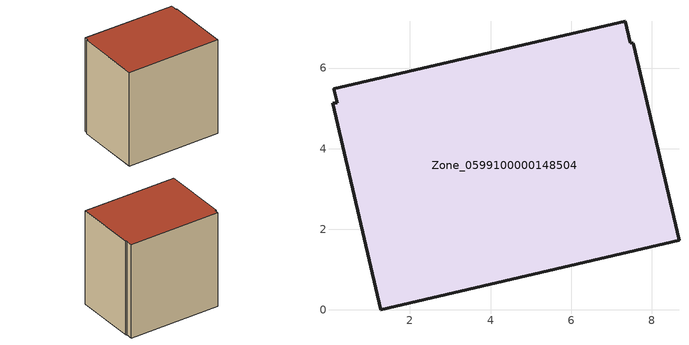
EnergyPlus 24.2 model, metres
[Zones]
Zone_0599100000148504
 floor ground (C_G): 7.34,7.17 7.47,6.62 7.54,6.62 8.68,1.73 1.27,0 0.08,5.12 0.2,5.15 0.12,5.49 z0
 wall outside (C_F): 8.68,1.73 7.54,6.62 7.47,6.62 7.34,7.17 0.12,5.49 0.2,5.15 0.08,5.12 1.27,0 8.68,1.73 z0:7.72
 roof outside (C_R): 7.47,6.62 7.34,7.17 0.12,5.49 0.2,5.15 0.08,5.12 1.27,0 8.68,1.73 7.54,6.62 z7.72
[BUILDING]
Pand.0599100000148504: North Axis=0; Terrain=City; Loads Convergence Tolerance Value=0.04; Temperature Convergence Tolerance Value=0.4; Solar Distribution=FullExterior; Maximum Number of Warmup Days=25; Minimum Number of Warmup Days=1
[Site:Location]
Rotterdam.The.Hague.AP_ZH_NLD Design_Conditions: Latitude=51.96; Longitude=4.45; Time Zone=1; Elevation=-4.5
[SITE:GROUNDTEMPERATURE:BUILDINGSURFACE]
18, 18, 18, 18, 18, 18, 18, 18, 18, 18, 18, 18
[MATERIAL] Thermal Absorptance=0.9; Solar Absorptance=0.7; Visible Absorptance=0.7
Name | Roughness | Thickness | Conductivity | Density | Specific Heat
G.TC.1946 | MediumSmooth | 0.15 | 1 | 540 | 1210
F.TC.1946 | Rough | 0.3 | 0.857143 | 1920 | 840
R.TC.1946 | MediumRough | 0.2 | 0.909091 | 1500 | 1000
[CONSTRUCTION]
C_G: G.TC.1946
C_F: F.TC.1946
C_R: R.TC.1946
[ZONE]
Zone_0599100000148504: Type=1; Multiplier=1; Ceiling Height=Autocalculate; Volume=Autocalculate; Floor Area=autocalculate; Part of Total Floor Area=Yes
[ZONEINFILTRATION:DESIGNFLOWRATE]
Infil_Zone_0599100000148504: Zone or ZoneList or Space or SpaceList=Zone_0599100000148504; Schedule=AlwaysOn; Design Flow Rate Calculation Method=Flow/Area; Flow Rate per Floor Area=0.003; Constant Term Coefficient=1; Temperature Term Coefficient=0; Velocity Term Coefficient=0; Velocity Squared Term Coefficient=0
[HVACTEMPLATE:ZONE:IDEALLOADSAIRSYSTEM]
Zone_0599100000148504: Maximum Heating Supply Air Temperature=50; Minimum Cooling Supply Air Temperature=13; Maximum Heating Supply Air Humidity Ratio=0.0156; Minimum Cooling Supply Air Humidity Ratio=0.0077; Heating Limit=NoLimit; Cooling Limit=NoLimit; Dehumidification Control Type=ConstantSensibleHeatRatio; Cooling Sensible Heat Ratio=0.7; Dehumidification Setpoint=60; Humidification Control Type=None; Humidification Setpoint=30; Outdoor Air Method=None; Outdoor Air Flow Rate per Person=0.00944; Outdoor Air Flow Rate per Zone Floor Area=0; Outdoor Air Flow Rate per Zone=0; Demand Controlled Ventilation Type=None; Outdoor Air Economizer Type=NoEconomizer; Heat Recovery Type=None; Sensible Heat Recovery Effectiveness=0.7; Latent Heat Recovery Effectiveness=0.65
[ZONECONTROL:THERMOSTAT]
ThermostatControl_Zone_0599100000148504: Zone or ZoneList=Zone_0599100000148504; Control Type Schedule=DualSetpointControlType; Control 1=Thermostat_Zone_0599100000148504; Temperature Difference Between Cutout And Setpoint=0
[THERMOSTATSETPOINT:DUALSETPOINT]
Thermostat_Zone_0599100000148504: Heating Setpoint Temperature Schedule=HeatingSetpoint_Zone_0599100000148504; Cooling Setpoint Temperature Schedule=CoolingSetpoint_Zone_0599100000148504
[SCHEDULE:COMPACT]
HeatingSetpoint_Zone_0599100000148504: Through: 12/31, For: AllDays, Until: 24:00, 21
CoolingSetpoint_Zone_0599100000148504: Through: 12/31, For: AllDays, Until: 24:00, 24
DualSetpointControlType: Through: 12/31, For: AllDays, Until: 24:00, 4
AlwaysOn: Through: 12/31, For: AllDays, Until: 24:00, 1
